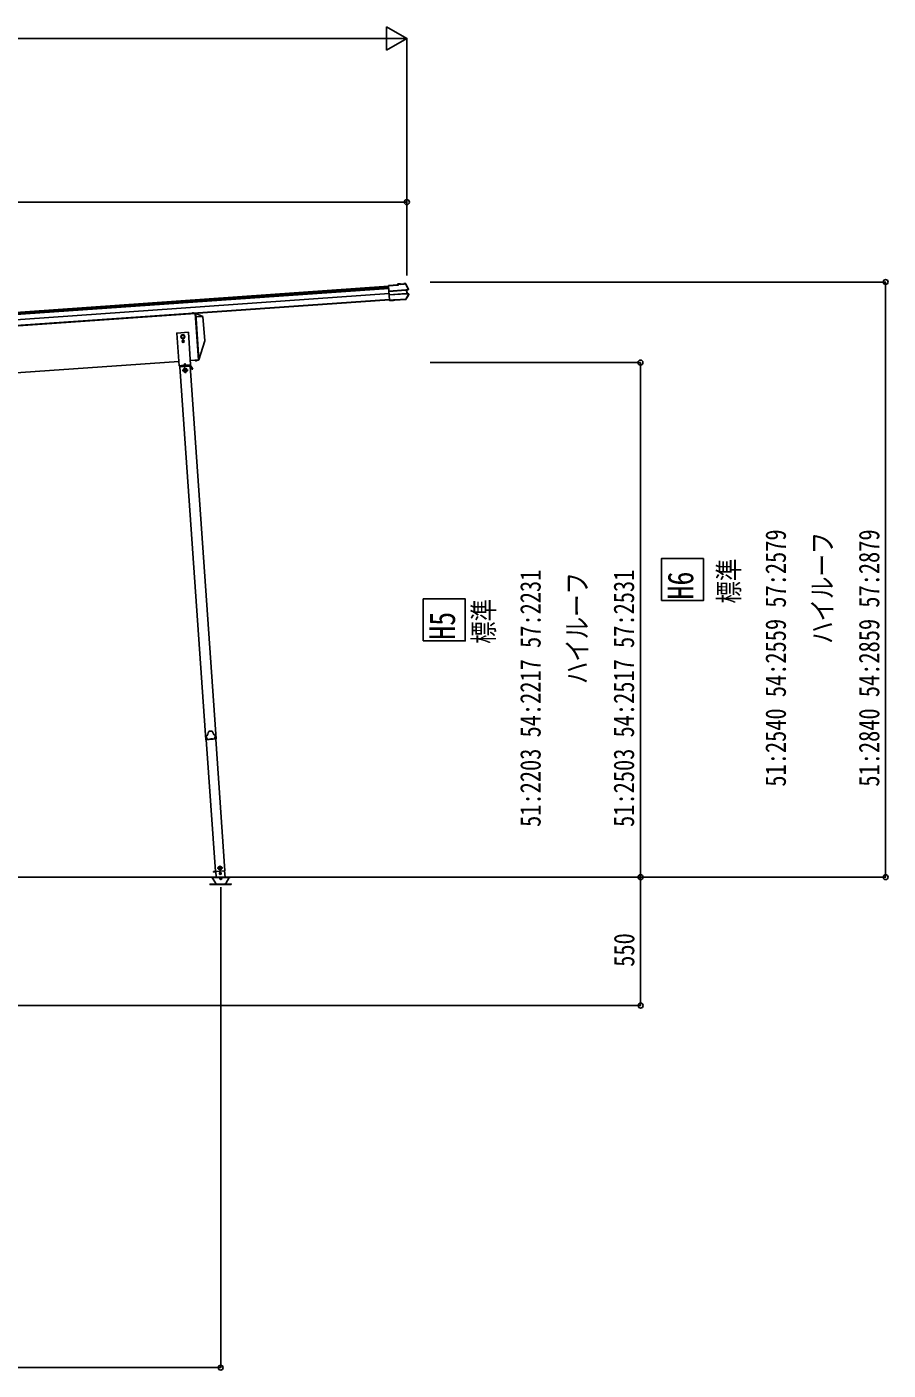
# Model space of a CAD drawing. Units: millimetres, scale not verified. Extents: x -27500 to 27500, y -20000 to 20000.
# Drawn here: x 18725 to 22412, y 8594 to 14344 of the extents above; entities that cross this region are included whole.
import ezdxf
from ezdxf.enums import TextEntityAlignment as Align

# ---------------------------------------------------------------- set-up
doc = ezdxf.new("R2010")
doc.units = ezdxf.units.MM
doc.header["$LTSCALE"] = 100
for name, color, linetype in [('0-1_USER1', 3, 'Continuous'), ('0-2_YKK_A1', 4, 'Continuous'), ('0-4_YKK_N1', 2, 'Continuous'), ('0-5_YKK_Z1', 7, 'Continuous')]:
    doc.layers.add(name, color=color, linetype=linetype)
doc.styles.add('ＭＳ ゴシック', font='')
doc.styles.get('ＭＳ ゴシック').set_extended_font_data('MS Gothic')

msp = doc.modelspace()

# ---------------------------------------------------------------- linework, layer by layer
at = {"layer": '0-1_USER1'}
for points in [[(21441.6, 11888.1), (21441.6, 12068.1), (21621.6, 12068.1), (21621.6, 11888.1)], [(20421.6, 11715.7), (20421.6, 11895.7), (20601.6, 11895.7), (20601.6, 11715.7)]]:
    msp.add_lwpolyline(points, close=True, dxfattribs=at)
at = {"layer": '0-2_YKK_A1'}
for p, q in [((15410.6, 12893.6), (20273.2, 13233.6)), ((15410.9, 12890.3), (20273.4, 13230.3)), ((20312.3, 13239.6), (20273, 13236.8)), ((20273.1, 13235.3), (20273, 13236.8)), ((20273.1, 13235.3), (20313.9, 13238.2)), ((20273.1, 13234.6), (20273.1, 13235.3)), ((20273.2, 13233.7), (20273.1, 13234.6)), ((20273.2, 13233.7), (20277.2, 13175.8)), ((20324.8, 13244.9), (20312, 13244)), ((20312, 13244), (20312.3, 13239.6)), ((20324.9, 13243.4), (20313.6, 13242.6)), ((20313.9, 13238.2), (20313.6, 13242.6)), ((20313.6, 13242.6), (20314.2, 13242)), ((20314.6, 13237.6), (20313.9, 13238.2)), ((20325, 13243.4), (20323.6, 13243.3)), ((20323.6, 13243.3), (20323.8, 13241.3)), ((20323.8, 13241.3), (20340.7, 13242.5)), ((20324.9, 13243.4), (20324.8, 13244.9)), ((20324.8, 13244.9), (20325, 13244.3)), ((20324.9, 13243.4), (20325, 13243.4)), ((20339.3, 13243.9), (20325, 13242.9)), ((20325, 13243.4), (20325, 13242.9)), ((20329.2, 13243.2), (20329.3, 13241.7)), ((20335.3, 13242.1), (20335.2, 13243.6)), ((20339.1, 13245.3), (20339.2, 13245.9)), ((20344.4, 13246.3), (20339.2, 13245.9)), ((20339.3, 13243.9), (20339.3, 13244.4)), ((20340.7, 13242.5), (20340.6, 13244.4)), ((20273.9, 13224.1), (15411.3, 12884.1)), ((20275.4, 13202.6), (15412.8, 12862.6)), ((20277.2, 13177.1), (15414.6, 12837.1)), ((20277.2, 13175.8), (15414.7, 12835.8)), ((20274.6, 13212.9), (20347.6, 13218)), ((20274.6, 13214.1), (20274.6, 13212.9)), ((20347.6, 13216.8), (20274.7, 13211.7)), ((20348.6, 13202.9), (20275.7, 13197.8)), ((20275.8, 13196.6), (20348.7, 13201.7)), ((20277.3, 13174.4), (20277.2, 13175.8)), ((20277.3, 13174.4), (20277.4, 13173.9)), ((20284.9, 13174.4), (20277.4, 13173.9)), ((20294.1, 13175.1), (20284.9, 13174.4)), ((20284.9, 13173.3), (20284.9, 13174.4)), ((20285, 13172.9), (20284.9, 13173.3)), ((20294.1, 13175.1), (20294.3, 13175.5)), ((20294.2, 13173.6), (20294.4, 13174)), ((20294.3, 13175.5), (20300.3, 13175.9)), ((20294.3, 13175.5), (20294.4, 13174)), ((20294.4, 13174), (20300.4, 13174.4)), ((20300.3, 13175.9), (20300.5, 13175.5)), ((20347.6, 13178.8), (20300.5, 13175.5)), ((20300.5, 13175.5), (20300.6, 13174)), ((20346.8, 13177.2), (20300.6, 13174)), ((20349, 13218.1), (20350, 13218.2)), ((20349.4, 13216.8), (20349.9, 13216.8)), ((20349.6, 13201.8), (20349.8, 13201.8)), ((20355.9, 13219.7), (20350, 13218.2)), ((20350, 13218.2), (20351.1, 13201.8)), ((20350.2, 13201.8), (20351.1, 13201.8)), ((20350.9, 13203.2), (20350.4, 13203.1)), ((20350.6, 13217), (20351.5, 13217)), ((20351.1, 13201.8), (20357.1, 13201.1)), ((20351.6, 13203.1), (20352.5, 13203.2)), ((19441.5, 13117.7), (19429.7, 13116.9)), ((19429.7, 13116.9), (19429.8, 13116.6)), ((19429.8, 13116.6), (19441.5, 13117.4)), ((19433, 13119.4), (19434.5, 13116.8)), ((19435.7, 13116.3), (19434.5, 13116.8)), ((19435.7, 13116.3), (19436.8, 13117)), ((19438, 13119.8), (19436.8, 13117)), ((19441.5, 13117.7), (19441.5, 13117.4)), ((19445.6, 13117.7), (19447.6, 13117.9)), ((19459.5, 12918.1), (19445.6, 13117.6)), ((19447.6, 13117.9), (19461.6, 12918.4)), ((19447.6, 13117.9), (19478.6, 13105)), ((19446.7, 13102.8), (19478.6, 13105)), ((19478.6, 13105), (19485.9, 13000.3)), ((19392.5, 12998.4), (19391.6, 12998.3)), ((19395.1, 12997.7), (19396, 12997.7)), ((19485.9, 13000.3), (19461.6, 12918.4)), ((19374.7, 12912.2), (16831.1, 12734.3)), ((19424.2, 12894.9), (19380.7, 12891.8)), ((19380.9, 12888.9), (19380.7, 12891.8)), ((19380.8, 12889.4), (19395.3, 12890.4)), ((19400.4, 12903.7), (19396.1, 12894.9)), ((19397.1, 12893), (19397.3, 12890.5)), ((19400.4, 12903.7), (19405.9, 12895.6)), ((19403.3, 12861.8), (19401.6, 12886.8)), ((19405.1, 12893.6), (19405.3, 12891.1)), ((19421.8, 12891.7), (19421.6, 12894.7)), ((19421.7, 12892.2), (19424.4, 12892.4)), ((19459.5, 12918.1), (19424.6, 12915.7)), ((19434.7, 12879.6), (19427.1, 12893.4)), ((19430.1, 12882.8), (19432.3, 12884)), ((19443.7, 12917.1), (19455.5, 12917.9)), ((19455.5, 12917.7), (19443.7, 12916.9)), ((19443.7, 12916.9), (19443.7, 12917.1)), ((19447.3, 12914.8), (19448.4, 12917.6)), ((19449.5, 12918.3), (19448.4, 12917.6)), ((19449.5, 12918.3), (19450.7, 12917.7)), ((19452.3, 12915.1), (19450.7, 12917.7)), ((19455.5, 12917.7), (19455.5, 12917.9)), ((19390, 12873.4), (19414.9, 12875.2)), ((19531.9, 10729), (19492.5, 11292.8)), ((19533.4, 11295.6), (19572.8, 10731.9)), ((19594.6, 10704.2), (19514.6, 10704.2)), ((19514.6, 10704.2), (19594.6, 10704.2)), ((19514.6, 10703.2), (19514.6, 10704.2)), ((19514.6, 10703.2), (19594.6, 10703.2)), ((19533.3, 10677.2), (19518.6, 10702.7)), ((19523.4, 10728.1), (19533.3, 10728.8)), ((19523.4, 10728.1), (19523.6, 10726.1)), ((19533.5, 10726.8), (19523.6, 10726.1)), ((19531.9, 10729), (19572.8, 10731.9)), ((19533.3, 10729.1), (19535, 10704.6)), ((19539, 10742.6), (19563.9, 10744.3)), ((19558.7, 10720.3), (19546.7, 10719.5)), ((19552.3, 10725.9), (19553.1, 10713.9)), ((19573.3, 10704.2), (19571.4, 10731.8)), ((19590.6, 10702.7), (19575.9, 10677.2)), ((19594.6, 10703.2), (19594.6, 10704.2)), ((19594.6, 10704.2), (19594.6, 10703.2))]:
    msp.add_line(p, q, dxfattribs=at)
for points in [[(20344.8, 13244.8), (20339.3, 13244.4), (20339.2, 13245.9)], [(20340.6, 13244.4), (20339.3, 13244.4), (20339.3, 13244.4)], [(20346, 13244.1), (20351.5, 13232.9), (20356.7, 13221.5)], [(20284.9, 13173.3), (20277.5, 13172.8), (20277.4, 13173.9)], [(20285, 13172.9), (20277.5, 13172.4), (20277.5, 13172.8)], [(20294.1, 13175.1), (20294.2, 13173.6), (20285, 13172.9)], [(20300.3, 13175.9), (20300.4, 13174.4), (20300.6, 13174)], [(20358.1, 13199.2), (20353, 13189), (20347.6, 13178.8)], [(20356.3, 13218.3), (20351.5, 13217), (20352.5, 13203.2), (20357.3, 13202.6)], [(19445.6, 13117.6), (16045.9, 12879.9), (16052.5, 12785.1)], [(19445.6, 13117.7), (19459.6, 12918.2), (19461.6, 12918.4)], [(19391.6, 12998.3), (19391.7, 12997.4), (19392.5, 12997.5)], [(19394.1, 12999.3), (19394.1, 13000.2), (19393.2, 13000.1), (19393.3, 12999.3)], [(19393.5, 12996.7), (19393.5, 12995.8), (19394.4, 12995.9), (19394.3, 12996.8)], [(19396, 12997.7), (19395.9, 12998.6), (19395, 12998.5)], [(19379.4, 12888.7), (19423.3, 12891.8), (19534.9, 11295.7)], [(19379.4, 12888.7), (19491, 11292.6), (19534.9, 11295.7)], [(19395.3, 12890.4), (19407.3, 12891.2), (19421.7, 12892.2)], [(19434.7, 12879.6), (19432.5, 12878.4), (19424.9, 12892.1)], [(19594.6, 10703.2), (19514.6, 10703.2), (19514.6, 10704.2)], [(19550.6, 10698.5), (19550.1, 10698.5), (19550.1, 10698), (19550.6, 10698)]]:
    msp.add_lwpolyline(points, dxfattribs=at)
for points in [[(19425.9, 12897), (19416.1, 13036.7), (19366.3, 13033.2), (19376, 12893.5)], [(19391.9, 13025.5), (19385.7, 13021.3), (19386.2, 13013.8), (19392.9, 13010.5), (19399.1, 13014.7), (19398.6, 13022.2)], [(19416.1, 12894.3), (19386.2, 12892.2), (19386, 12894.2), (19415.9, 12896.3)], [(19401.9, 12881.8), (19395.7, 12877.6), (19396.2, 12870.1), (19403, 12866.8), (19409.2, 12871), (19408.7, 12878.5)], [(19550.9, 10750.9), (19544.7, 10746.7), (19545.2, 10739.2), (19552, 10735.9), (19558.2, 10740.1), (19557.7, 10747.6)], [(19599.4, 10672.2), (19599.4, 10674.2), (19509.4, 10674.2), (19509.4, 10672.2)]]:
    msp.add_lwpolyline(points, close=True, dxfattribs=at)
for centre, radius in [((19392.4, 13018), 8.5), ((19392.4, 13018), 7.7), ((19392.4, 13018), 6.5), ((19393.8, 12998), 4.75), ((19402.4, 12874.3), 8.5), ((19402.4, 12874.3), 7.7), ((19402.4, 12874.3), 6.5), ((19551.4, 10743.4), 7.7), ((19551.4, 10743.4), 6.5), ((19552.7, 10719.9), 4), ((19554.6, 10698.2), 4)]:
    msp.add_circle(centre, radius, dxfattribs=at)
for centre, radius, start, end in [((20344.6, 13243.1), 3.19, 26.86597, 94.02466), ((20344.9, 13243.6), 1.2, 26.89869, 94.02902), ((19899.6, 13017.7), 502, 24.03393, 26.8619), ((20346.5, 13180.4), 3.19, 273.987, 331.41712), ((19908.5, 13419.1), 502, 331.41438, 333.93986), ((20355.5, 13221), 1.3, 285.12702, 24.10936), ((20355.5, 13221), 2.8, 285, 24.03393), ((20357, 13199.8), 1.3, 333.87402, 82.86161), ((20357, 13199.8), 2.8, 333.93986, 83), ((19436, 13112.3), 7.7, 43.98312, 144.01688), ((19392.4, 12999.2), 0.86, 274, 4), ((19392.6, 12996.6), 0.86, 4, 94), ((19395, 12999.4), 0.86, 184, 274), ((19395.2, 12996.8), 0.86, 94, 184), ((19424.5, 12891.9), 3, 29, 94), ((19424.5, 12891.9), 0.5, 29, 94), ((19449.3, 12922.2), 7.7, 223.98312, 324.01688), ((19511.8, 11310.1), 19.5, 71.38013, 116.61986), ((19454.2, 11338.2), 50, 320.30407, 347.69593), ((19511.8, 11310.1), 19.5, 191.38013, 236.61986), ((19516.3, 11246.2), 50, 80.30407, 107.69593), ((19564.9, 11346), 50, 200.30407, 227.69593), ((19511.8, 11310.1), 19.5, 311.38013, 356.61986), ((19517.7, 10702.2), 1, 30, 90), ((19554.6, 10698.2), 4.25, 183.37229, 176.62771), ((19591.5, 10702.2), 1, 90, 150), ((19538.5, 10680.2), 6, 210, 270), ((19570.7, 10680.2), 6, 270, 330)]:
    msp.add_arc(centre, radius, start, end, dxfattribs=at)
for centre, major_axis, ratio, start_param, end_param in [((20314.2, 13240.8), (-0.08, 1.2), 0.052408, 5.104416, 6.222099), ((20303.4, 13048.8), (-34.9, 499.3), 0.052408, 5.09642, 5.104416), ((20325.3, 13241.1), (-0.22, 3.19), 0.016053, 5.312234, 6.222099), ((20339.3, 13242.1), (-0.22, 3.19), 0.016053, 0.061087, 0.970951), ((20347.6, 13217.7), (1.5, 0.1), 0.19438, 0.822224, 1.570796), ((20347.7, 13216.2), (2.99, 0.21), 0.19438, 0.941065, 1.570796), ((20347.6, 13217.7), (1.48, 0.4), 0.014741, 0.075674, 0.819358), ((20348.6, 13203.5), (2.99, 0.21), 0.19438, 4.712389, 5.34212), ((20348.7, 13201.9), (1.5, 0.1), 0.19438, 4.712389, 5.357018), ((20348.7, 13201.9), (1.52, -0.19), 0.014741, 5.567803, 6.207511), ((20347.7, 13216.2), (2.95, 0.79), 0.014741, 0.075674, 0.704179), ((20348.6, 13203.5), (3.03, -0.37), 0.014741, 5.579007, 6.207511)]:
    msp.add_ellipse(centre, major_axis=major_axis, ratio=ratio, start_param=start_param, end_param=end_param, dxfattribs=at)
at = {"layer": '0-4_YKK_N1'}
for p, q in [((20351.6, 14294.4), (20265, 14344.4)), ((20265, 14344.4), (20265, 14244.4)), ((20251.6, 14294.4), (15399.6, 14294.4)), ((20351.6, 14294.4), (20178.4, 14294.4)), ((20351.6, 14294.4), (20265, 14244.4)), ((20351.6, 13280.2), (20351.6, 14295.4)), ((16776.1, 13594.4), (20351.6, 13594.4)), ((20351.6, 13280.2), (20351.6, 13595.4)), ((20451.6, 13252.1), (22402.6, 13252.1)), ((22401.6, 10704.2), (22401.6, 13252.1)), ((20451.6, 12907.1), (21352.6, 12907.1)), ((21351.6, 12907.1), (21351.6, 10704.3)), ((20451.6, 10704.3), (21353.6, 10704.3)), ((20451.6, 10704.3), (21352.6, 10704.3)), ((20451.6, 10704.2), (22402.6, 10704.2)), ((21352.6, 10704.3), (21352.6, 10154.3)), ((19554.5, 10661), (19554.5, 8603.3)), ((17813.1, 10154.3), (21353.6, 10154.3)), ((19554.5, 8604.3), (16831.1, 8604.3))]:
    msp.add_line(p, q, dxfattribs=at)
for centre in [(20351.6, 13594.4), (22401.6, 13252.1), (21351.6, 12907.1), (21351.6, 10704.3), (21352.6, 10704.3), (22401.6, 10704.2), (21352.6, 10154.3), (19554.5, 8604.3)]:
    msp.add_circle(centre, 10.6, dxfattribs=at)
at = {"layer": '0-5_YKK_Z1'}
msp.add_line((16831.1, 10704.3), (20450.6, 10704.2), dxfattribs=at)

# ---------------------------------------------------------------- texts
at = {"layer": '0-1_USER1', "style": 'ＭＳ ゴシック', "width": 0.8}
for s, p in [('H6', (21611, 11892.8)), ('H5', (20591, 11720.4))]:
    msp.add_text(s, height=110, rotation=90, dxfattribs=at).set_placement(p, align=Align.BOTTOM_LEFT)
at = {"layer": '0-4_YKK_N1', "style": 'ＭＳ ゴシック', "width": 0.8}
for s, p in [('51:2540 54:2559 57:2579', (22000.8, 11091.7)), ('ハイルーフ', (22200.8, 11702.9)), ('51:2840 54:2859 57:2879', (22400.8, 11091.7)), ('標準', (21800.8, 11875.7)), ('51:2203 54:2217 57:2231', (20950.8, 10919.3)), ('ハイルーフ', (21150.8, 11530.5)), ('51:2503 54:2517 57:2531', (21350.8, 10919.3)), ('標準', (20750.8, 11703.3)), ('550', (21351.8, 10320.5))]:
    msp.add_text(s, height=87.98, rotation=90, dxfattribs=at).set_placement(p, align=Align.BOTTOM_LEFT)

doc.saveas('drawing.dxf')
